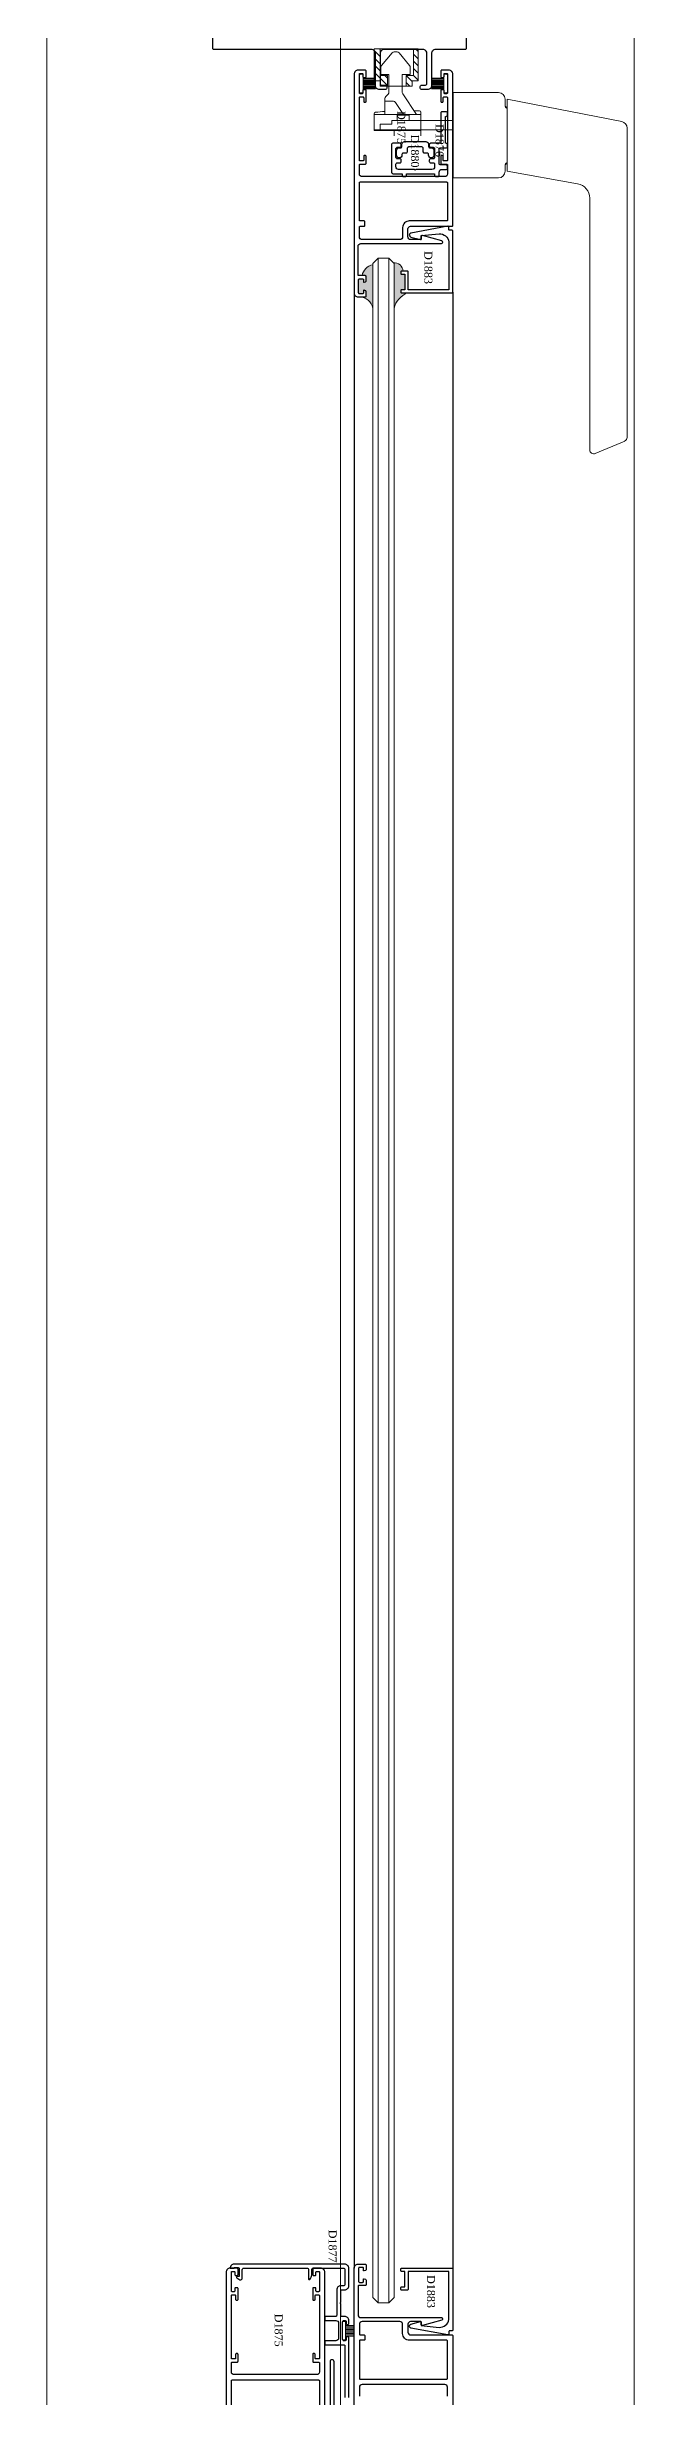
# Model space of a CAD drawing. Header units: millimetres. Extents: x 1336014 to 2939047, y -333549 to -60566.
# Drawn here: x 1447391 to 1447611, y -115802 to -114922 of the extents above; entities that cross this region are included whole.
import ezdxf

# ---------------------------------------------------------------- set-up
doc = ezdxf.new("R2010")
doc.units = ezdxf.units.MM
doc.header["$MEASUREMENT"] = 0
doc.linetypes.add('CENTER2', pattern=[1.125, 0.75, -0.125, 0.125, -0.125])
for name, color, linetype, lineweight in [('02.Thay', 145, 'Continuous', 15), ('10.truc', 250, 'CENTER2', 20), ('DIM', 252, 'Continuous', 20), ('Khóa cửa nhôm', 56, 'Continuous', 5), ('KT KHUNG BAO', 96, 'Continuous', 9), ('kính', 54, 'Continuous', 9), ('Nhôm', 4, 'Continuous', 20), ('Nẹp nhôm', 6, 'Continuous', 9), ('Ron', 15, 'Continuous', 9)]:
    doc.layers.add(name, color=color, linetype=linetype, lineweight=lineweight)
for name, color, linetype in [('1', 4, 'Continuous'), ('Dim and mark text', 241, 'Continuous'), ('I. Hatch', 8, 'Continuous')]:
    doc.layers.add(name, color=color, linetype=linetype)
doc.styles.add('(Mark cn big5)', font='', dxfattribs={"height": 9})
doc.styles.get('(Mark cn big5)').set_extended_font_data('经典宋体繁')

# ---------------------------------------------------------------- blocks, each defined once
blk = doc.blocks.new('ron cửa trượt xingfa 95')
for p, q in [((-2.05, 1.41), (-2.05, 6)), ((-1.65, 1.41), (-1.65, 6)), ((-1.25, 1.41), (-1.25, 6)), ((-0.85, 1.41), (-0.85, 6)), ((-0.45, 1.41), (-0.45, 6)), ((-0.05, 1.41), (-0.05, 6)), ((0.35, 1.41), (0.35, 6)), ((0.75, 1.41), (0.75, 6)), ((1.15, 1.41), (1.15, 6)), ((1.55, 1.41), (1.55, 6)), ((1.95, 1.41), (1.95, 6))]:
    blk.add_line(p, q)
blk.add_lwpolyline([(3.14, 0.01), (-3.23, 0.01, -0.414214), (-3.53, 0.31), (-3.53, 1.11, -0.414214), (-3.23, 1.41), (3.14, 1.41, -0.414214), (3.44, 1.11), (3.44, 0.31, -0.414214)], format="xyb", close=True)
blk = doc.blocks.new('Long nheo cánh cửa lùa SC95')
for p, q in [((-1.98, -1.1), (-1.98, -4.1)), ((-1.48, -1.1), (-1.48, -4.1)), ((-0.98, -1.1), (-0.98, -4.1)), ((-0.48, -1.1), (-0.48, -4.1)), ((0.02, -1.1), (0.02, -4.1)), ((0.52, -1.1), (0.52, -4.1)), ((1.02, -1.1), (1.02, -4.1)), ((1.52, -1.1), (1.52, -4.1)), ((2.02, -1.1), (2.02, -4.1))]:
    blk.add_line(p, q)
blk.add_lwpolyline([(3.47, 0), (3.47, -1.1), (-3.47, -1.1), (-3.47, 0)], close=True)
blk = doc.blocks.new('tay nam khoa cua truot xingfa 95')
at = {"linetype": 'Continuous'}
h = blk.add_hatch(dxfattribs=at)
h.set_pattern_fill('ANSI31', color=28, scale=0.6, style=0)
h.set_pattern_definition([(45, (-5592.2417, 6701.1846), (-1.3470384, 1.3470384), [])])
h.paths.add_polyline_path([(-22.34, -35.1), (-22.34, -37.85), (-18.34, -37.85), (-18.34, -35.6), (-20.34, -35.6), (-20.34, -33.35), (-32.34, -33.35), (-32.34, -35.1)])
h.paths.add_polyline_path([(-20.34, -49.85), (-20.34, -47.6), (-18.34, -47.6), (-18.34, -44.85), (-22.34, -44.85), (-22.34, -47.6), (-32.34, -47.6), (-32.34, -49.85)])
for p, q in [((113.26, 45), (-2.69, 45)), ((119.31, 33.09), (114.65, 44.09)), ((-5.15, 42.98), (-13.5, 0)), ((13.5, 0), (18.16, 26.46)), ((117.93, 31), (23.58, 31)), ((-13.5, 0), (13.5, 0)), ((13.25, 0), (-13.25, 0)), ((-10.03, 0), (10.43, 0)), ((10.43, 0), (13.5, 0)), ((-16, -20.2), (-16, -3.2)), ((-13.5, -0.7), (-11.5, -0.7)), ((11.5, -0.7), (13.5, -0.7)), ((16, -20.2), (16, -3.2)), ((-5.46, -43.2), (-5.46, -20.2)), ((-1.96, -47.5), (-1.96, -20.2)), ((-15.46, -39.1), (-7.71, -33.93)), ((-8.63, -32.27), (0.21, -32.27)), ((-7.71, -49.77), (-7.71, -32.27)), ((-4.3, -32.27), (0.25, -32.27)), ((-1.71, -49.77), (-1.71, -32.27)), ((-31.21, -41.23), (-31.21, -42.3)), ((-30.85, -40.47), (-26.13, -36.5)), ((-30.85, -43.07), (-26.13, -47.03)), ((-25.48, -36.27), (-22.71, -36.27)), ((-22.71, -39.27), (-22.71, -36.27)), ((-22.71, -39.27), (-16.01, -39.27)), ((-12.71, -42.61), (-12.71, -45.77)), ((-7.71, -38.74), (-12.26, -41.78)), ((-5.46, -36.7), (-7.46, -36.7)), ((-7.46, -41.2), (-7.46, -36.7)), ((-5.46, -41.2), (-7.46, -41.2)), ((-5.46, -40.33), (-5.46, -43.2)), ((-5.46, -43.2), (-5.46, -41.2)), ((-4.16, -43.2), (-5.46, -43.2)), ((-4.16, -47.5), (-4.16, -43.2)), ((-1.96, -36.03), (-1.96, -49.77)), ((-1.71, -42.27), (-1.71, -44.77)), ((-1.71, -42.27), (0.25, -42.27)), ((-22.71, -47.27), (-25.48, -47.27)), ((-22.71, -47.27), (-22.71, -44.27)), ((-22.71, -44.27), (-16.12, -44.27)), ((-14.5, -45.47), (-15.42, -44.56)), ((-13.8, -45.77), (-7.71, -45.77)), ((-1.71, -49.77), (-8.11, -49.77)), ((-1.96, -47.5), (-4.16, -47.5))]:
    blk.add_line(p, q, dxfattribs=at)
blk.add_line((-16, -20.2), (16, -20.2))
at = {"color": 28, "linetype": 'Continuous'}
for p, q in [((-20.34, -33.35), (-32.34, -33.35)), ((-32.34, -49.85), (-32.34, -33.35)), ((-22.34, -35.1), (-32.34, -35.1)), ((-22.34, -35.1), (-22.34, -37.85)), ((-20.34, -35.6), (-20.34, -33.35)), ((-18.34, -37.85), (-22.34, -37.85)), ((-18.34, -35.6), (-20.34, -35.6)), ((-18.34, -35.6), (-18.34, -47.6)), ((-22.34, -47.6), (-32.34, -47.6)), ((-32.34, -49.85), (-20.34, -49.85)), ((-22.34, -44.85), (-22.34, -47.6)), ((-18.34, -44.85), (-22.34, -44.85)), ((-20.34, -47.6), (-20.34, -49.85)), ((-20.34, -47.6), (-18.34, -47.6))]:
    blk.add_line(p, q, dxfattribs=at)
at = {"linetype": 'Continuous'}
for centre, radius, start, end in [((-2.69, 42.5), 2.5, 90, 169), ((113.26, 43.5), 1.5, 23, 89.99936), ((23.58, 25.5), 5.5, 90.00003, 170), ((117.93, 32.5), 1.5, 269.99984, 23), ((-11.5, 0.8), 1.5, 270, 327.76905), ((-11.3, 0.8), 1.5, 270, 327.76905), ((11.5, 0.8), 1.5, 212.23095, 270), ((11.7, 0.8), 1.5, 212.23095, 270), ((-13.5, -3.2), 2.5, 90, 180), ((13.5, -3.2), 2.5, 0, 90), ((110.79, -37.27), 120, 177.84191, 178.87853), ((-8.63, -32.77), 0.5, 90, 177.84191), ((-30.21, -41.23), 1, 130, 180), ((-30.21, -42.3), 1, 180, 230), ((-25.48, -37.27), 1, 90, 130), ((-16.01, -38.27), 1, 270, 303.69007), ((-11.71, -42.61), 1, 123.69007, 180), ((-25.48, -46.27), 1, 230, 270), ((-16.12, -45.27), 1, 45, 90), ((-13.8, -44.77), 1, 225, 270), ((110.79, -37.27), 120, 184.06185, 185.76326), ((-8.11, -49.27), 0.5, 185.76326, 270)]:
    blk.add_arc(centre, radius, start, end, dxfattribs=at)
blk = doc.blocks.new('\xadqerqw')
at = {"layer": 'KT KHUNG BAO'}
for points in [[(478570.91, -42590.1), (478570.91, -42573.83, 0.317646), (478566.91, -42577.89), (478568.11, -42577.89, -0.414214), (478568.41, -42578.19), (478568.41, -42579.95, -0.339454), (478568.19, -42580.24), (478567.67, -42580.38, -0.493145), (478567.41, -42580.19), (478567.41, -42579.39, 0.414214), (478567.11, -42579.09), (478565.91, -42579.09, 0.414214), (478565.61, -42579.39), (478565.61, -42584.39, 0.414214), (478565.91, -42584.69), (478567.11, -42584.69, 0.414214), (478567.41, -42584.39), (478567.41, -42583.59, -0.493145), (478567.67, -42583.39), (478568.19, -42583.53, -0.339454), (478568.41, -42583.82), (478568.41, -42585.59, -0.414214), (478568.11, -42585.89), (478565.95, -42585.89, -0.367208)], [(478583.84, -42584.38), (478581.71, -42584.38, -0.414214), (478581.41, -42584.08), (478581.41, -42583.48, -0.414214), (478581.71, -42583.18), (478582.96, -42583.18), (478582.96, -42577.38), (478581.71, -42577.38, -0.414214), (478581.41, -42577.08), (478581.41, -42576.48, -0.414214), (478581.71, -42576.18), (478582.3, -42576.18, 0.424996), (478578.67, -42573.14), (478578.91, -42573.39), (478578.91, -42590.1, -0.234607)]]:
    blk.add_hatch(color=256, dxfattribs=at).paths.add_polyline_path(points)
at = {"layer": '1'}
for points in [[(478583.61, -42539.79), (478594.11, -42539.79), (478594.11, -42540.29, 0.414214), (478594.61, -42540.79), (478595.31, -42540.79, 0.414214), (478595.81, -42540.29), (478595.81, -42539.09, -0.414214), (478596.81, -42538.09), (478598.41, -42538.09, 0.414214), (478598.91, -42537.59), (478598.91, -42536.89, 0.414214), (478598.41, -42536.39), (478596.31, -42536.39, -0.414214), (478595.81, -42535.89), (478595.81, -42530.49, -0.414214), (478596.31, -42529.99), (478598.41, -42529.99, 0.414214), (478598.91, -42529.49), (478598.91, -42528.79, 0.414214), (478598.41, -42528.29), (478598.11, -42528.29), (478598.11, -42518.19), (478598.41, -42518.19, 0.414214), (478598.91, -42517.69), (478598.91, -42516.99, 0.414214), (478598.41, -42516.49), (478596.91, -42516.49, 0.414214), (478596.41, -42516.99), (478596.41, -42527.79, -0.414214), (478595.91, -42528.29), (478592.61, -42528.29, 0.414214), (478592.11, -42528.79), (478592.11, -42529.29, 0.414214), (478592.61, -42529.79), (478593.61, -42529.79, -0.414214), (478594.11, -42530.29), (478594.11, -42533.59, -0.414214), (478593.61, -42534.09), (478592.61, -42534.09, 0.414214), (478592.11, -42534.59), (478592.11, -42535.09, 0.414214), (478592.61, -42535.59), (478593.61, -42535.59, -0.414214), (478594.11, -42536.09), (478594.11, -42537.09, -0.414214), (478593.11, -42538.09), (478587.15, -42538.09), (478586.85, -42538.39), (478586.55, -42538.09), (478580.61, -42538.09, -0.414214), (478579.61, -42537.09), (478579.61, -42536.09, -0.414214), (478580.11, -42535.59), (478581.11, -42535.59, 0.414214), (478581.61, -42535.09), (478581.61, -42534.59, 0.414214), (478581.11, -42534.09), (478580.11, -42534.09, -0.414214), (478579.61, -42533.59), (478579.61, -42530.29, -0.414214), (478580.11, -42529.79), (478581.11, -42529.79, 0.414214), (478581.61, -42529.29), (478581.61, -42528.79, 0.414214), (478581.11, -42528.29), (478578.41, -42528.29, 0.414214), (478577.91, -42528.79), (478577.91, -42538.79, 0.414214), (478578.91, -42539.79), (478581.91, -42539.79), (478581.91, -42540.29, 0.414214), (478582.41, -42540.79), (478583.11, -42540.79, 0.414214), (478583.61, -42540.29)], [(478591.83, -42528.67), (478591.83, -42529.47, 0.414214), (478592.33, -42529.97), (478592.83, -42529.97, -0.414214), (478593.83, -42530.97), (478593.83, -42532.77, -0.414214), (478592.83, -42533.77, -0.414214), (478591.83, -42532.77), (478591.83, -42532.47, 0.414214), (478591.33, -42531.97), (478590.33, -42531.97, -0.414214), (478589.83, -42531.47), (478589.83, -42530.17, 0.414214), (478589.33, -42529.67), (478587.13, -42529.67), (478586.83, -42529.37), (478586.53, -42529.67), (478584.33, -42529.67, 0.414214), (478583.83, -42530.17), (478583.83, -42531.47, -0.414214), (478583.33, -42531.97), (478582.33, -42531.97, 0.414214), (478581.83, -42532.47), (478581.83, -42532.77, -0.414214), (478580.83, -42533.77, -0.414214), (478579.83, -42532.77), (478579.83, -42530.97, -0.414214), (478580.83, -42529.97), (478581.33, -42529.97, 0.414214), (478581.83, -42529.47), (478581.83, -42528.67, -0.414214), (478582.83, -42527.67), (478590.83, -42527.67, -0.414214)]]:
    blk.add_lwpolyline(points, format="xyb", close=True, dxfattribs=at)
at = {"layer": 'DIM', "ltscale": 0.15}
for centre, radius, start, end in [((478571.78, -42578.69), 4.93, 100.14573, 170.63469), ((478579.02, -42576.41), 3.29, 4.01455, 96.11583), ((478565.95, -42590.92), 5.03, 9.33848, 89.99302)]:
    blk.add_arc(centre, radius, start, end, dxfattribs=at)
at = {"layer": 'I. Hatch', "ltscale": 0.15}
for p, q in [((478563.91, -42584.39), (478563.91, -43324.83)), ((478600.91, -42584.08), (478600.91, -43325.14))]:
    blk.add_line(p, q, dxfattribs=at)
at = {"layer": 'KT KHUNG BAO'}
blk.add_arc((478587.14, -42592.2), 8.49, 112.84147, 165.65435, dxfattribs=at)
at = {"layer": 'kính'}
for points in [[(478576.91, -43337.81), (478578.91, -43335.81), (478578.91, -42573.36), (478576.91, -42571.36), (478572.91, -42571.36), (478570.91, -42573.36), (478570.91, -43335.81), (478572.91, -43337.81)], [(478572.91, -43337.81), (478572.91, -42571.36), (478576.91, -42571.36), (478576.91, -43337.81)]]:
    blk.add_lwpolyline(points, close=True, dxfattribs=at)
at = {"layer": 'Nhôm', "lineweight": 25}
for points in [[(478605.93, -42476.14), (478605.93, -42492.64, -0.414214), (478605.43, -42493.14), (478594.43, -42493.14, 0.414214), (478592.93, -42494.64), (478592.93, -42506.64, -0.414214), (478591.43, -42508.14), (478591.23, -42508.14), (478589.23, -42508.14, -0.414214), (478588.73, -42507.64), (478588.73, -42506.94, -0.414214), (478589.23, -42506.44), (478590.73, -42506.44, 0.414214), (478591.23, -42505.94), (478591.23, -42494.64, 0.414214), (478589.73, -42493.14), (478575.13, -42493.14, 0.414214), (478573.63, -42494.64), (478573.63, -42505.94, 0.414214), (478574.13, -42506.44), (478575.63, -42506.44, -0.414214), (478576.13, -42506.94), (478576.13, -42507.64, -0.414214), (478575.63, -42508.14), (478573.63, -42508.14), (478573.43, -42508.14, -0.414214), (478571.93, -42506.64), (478571.93, -42494.64, 0.414214), (478570.43, -42493.14), (478511.43, -42493.14, -0.414214), (478510.93, -42492.64), (478510.93, -42476.14, -0.414214)], [(478598.91, -43372.83), (478598.91, -43369.43, 0.414214), (478597.91, -43368.43), (478566.91, -43368.43, 0.414214), (478565.91, -43369.43), (478565.91, -43372.83, 0.414214)], [(478563.91, -43406.83), (478563.91, -43324.83, -0.414214), (478565.41, -43323.33), (478568.11, -43323.33, -0.414214), (478568.41, -43323.63), (478568.41, -43325.4, -0.339454), (478568.19, -43325.69), (478567.67, -43325.83, -0.493145), (478567.41, -43325.63), (478567.41, -43324.83, 0.414214), (478567.11, -43324.53), (478565.91, -43324.53, 0.414214), (478565.61, -43324.83), (478565.61, -43329.83, 0.414214), (478565.91, -43330.13), (478567.11, -43330.13, 0.414214), (478567.41, -43329.83), (478567.41, -43329.03, -0.493145), (478567.67, -43328.84), (478568.19, -43328.98, -0.339454), (478568.41, -43329.27), (478568.41, -43331.03, -0.414214), (478568.11, -43331.33), (478565.71, -43331.33, 0.414214), (478565.41, -43331.63), (478565.41, -43342.33, 0.414214), (478566.41, -43343.33), (478596.61, -43343.33, -0.873366), (478596.75, -43344.31), (478589.49, -43346.32, -0.49569), (478589.11, -43346.03), (478589.11, -43345.13, 0.414214), (478588.81, -43344.83), (478585.11, -43344.83, 0.414214), (478584.11, -43345.83), (478584.11, -43348.83, 0.414214), (478585.11, -43349.83), (478600.61, -43349.83, -0.414214), (478600.91, -43350.13), (478600.91, -43406.83, -0.414214)], [(478552.92, -43383.02), (478552.92, -43326.33, 0.414214), (478551.42, -43324.83), (478548.72, -43324.83, 0.414214), (478548.42, -43325.13), (478548.42, -43327.23, 0.414214), (478548.72, -43327.53), (478549.32, -43327.53, 0.414214), (478549.62, -43327.23), (478549.62, -43326.33, -0.414214), (478549.92, -43326.03), (478550.62, -43326.03, -0.414214), (478550.92, -43326.33), (478550.92, -43333.33, -0.414214), (478550.62, -43333.63), (478549.92, -43333.63, -0.414214), (478549.62, -43333.33), (478549.62, -43332.43, 0.414214), (478549.32, -43332.13), (478548.72, -43332.13, 0.414214), (478548.42, -43332.43), (478548.42, -43334.83), (478548.42, -43336.53, 0.414214), (478548.72, -43336.83), (478549.02, -43336.83, 0.414214), (478549.32, -43336.53), (478549.32, -43335.13, -0.414214), (478549.62, -43334.83), (478550.62, -43334.83, -0.414214), (478550.92, -43335.13), (478550.92, -43358.53, -0.414214), (478550.62, -43358.83), (478549.62, -43358.83, -0.414214), (478549.32, -43358.53), (478549.32, -43357.13, 0.414214), (478549.02, -43356.83), (478548.72, -43356.83, 0.414214), (478548.42, -43357.13), (478548.42, -43359.73, 0.414214), (478548.72, -43360.03), (478550.62, -43360.03, -0.414214), (478550.92, -43360.33), (478550.92, -43363.73, -0.414214), (478549.92, -43364.73), (478518.92, -43364.73, -0.414214), (478517.92, -43363.73), (478517.92, -43360.33, -0.414214), (478518.22, -43360.03), (478520.12, -43360.03, 0.414214), (478520.42, -43359.73), (478520.42, -43357.13, 0.414214), (478520.12, -43356.83), (478519.82, -43356.83, 0.414214), (478519.52, -43357.13), (478519.52, -43358.53, -0.414214), (478519.22, -43358.83), (478518.22, -43358.83, -0.414214), (478517.92, -43358.53), (478517.92, -43335.13, -0.414214), (478518.22, -43334.83), (478519.22, -43334.83, -0.414214), (478519.52, -43335.13), (478519.52, -43336.53, 0.414214), (478519.82, -43336.83), (478520.12, -43336.83, 0.414214), (478520.42, -43336.53), (478520.42, -43334.83), (478520.42, -43332.43, 0.414214), (478520.12, -43332.13), (478519.52, -43332.13, 0.414214), (478519.22, -43332.43), (478519.22, -43333.33, -0.414214), (478518.92, -43333.63), (478518.22, -43333.63, -0.414214), (478517.92, -43333.33), (478517.92, -43326.33, -0.414214), (478518.22, -43326.03), (478518.92, -43326.03, -0.414214), (478519.22, -43326.33), (478519.22, -43327.23, 0.414214), (478519.52, -43327.53), (478520.12, -43327.53, 0.414214), (478520.42, -43327.23), (478520.42, -43325.13, 0.414214), (478520.12, -43324.83), (478517.42, -43324.83, 0.414214), (478515.92, -43326.33), (478515.92, -43408.32, 0.414214)]]:
    blk.add_lwpolyline(points, format="xyb", dxfattribs=at)
for points in [[(478568.41, -42578.19, 0.414214), (478568.11, -42577.89), (478565.71, -42577.89, -0.414214), (478565.41, -42577.59), (478565.41, -42566.89, -0.414214), (478566.41, -42565.89), (478596.61, -42565.89, 0.873366), (478596.75, -42564.9), (478589.49, -42562.9, 0.49569), (478589.11, -42563.19), (478589.11, -42564.09, -0.414214), (478588.81, -42564.39), (478585.11, -42564.39, -0.414214), (478584.11, -42563.39), (478584.11, -42560.39, -0.414214), (478585.11, -42559.39), (478600.61, -42559.39, 0.414214), (478600.91, -42559.09), (478600.91, -42502.39, 0.414214), (478599.41, -42500.89), (478596.71, -42500.89, 0.414214), (478596.41, -42501.19), (478596.41, -42503.29, 0.414214), (478596.71, -42503.59), (478597.31, -42503.59, 0.414214), (478597.61, -42503.29), (478597.61, -42502.39, -0.414214), (478597.91, -42502.09), (478598.61, -42502.09, -0.414214), (478598.91, -42502.39), (478598.91, -42509.39, -0.414214), (478598.61, -42509.69), (478597.91, -42509.69, -0.414214), (478597.61, -42509.39), (478597.61, -42508.49, 0.414214), (478597.31, -42508.19), (478596.71, -42508.19, 0.414214), (478596.41, -42508.49), (478596.41, -42510.89), (478596.41, -42512.59, 0.414214), (478596.71, -42512.89), (478597.01, -42512.89, 0.414214), (478597.31, -42512.59), (478597.31, -42511.19, -0.414214), (478597.61, -42510.89), (478598.61, -42510.89, -0.414214), (478598.91, -42511.19), (478598.91, -42534.59, -0.414214), (478598.61, -42534.89), (478597.61, -42534.89, -0.414214), (478597.31, -42534.59), (478597.31, -42533.19, 0.414214), (478597.01, -42532.89), (478596.71, -42532.89, 0.414214), (478596.41, -42533.19), (478596.41, -42535.79, 0.414214), (478596.71, -42536.09), (478598.61, -42536.09, -0.414214), (478598.91, -42536.39), (478598.91, -42539.79, -0.414214), (478597.91, -42540.79), (478566.91, -42540.79, -0.414214), (478565.91, -42539.79), (478565.91, -42536.39, -0.414214), (478566.21, -42536.09), (478568.11, -42536.09, 0.414214), (478568.41, -42535.79), (478568.41, -42533.19, 0.414214), (478568.11, -42532.89), (478567.81, -42532.89, 0.414214), (478567.51, -42533.19), (478567.51, -42534.59, -0.414214), (478567.21, -42534.89), (478566.21, -42534.89, -0.414214), (478565.91, -42534.59), (478565.91, -42511.19, -0.414214), (478566.21, -42510.89), (478567.21, -42510.89, -0.414214), (478567.51, -42511.19), (478567.51, -42512.59, 0.414214), (478567.81, -42512.89), (478568.11, -42512.89, 0.414214), (478568.41, -42512.59), (478568.41, -42510.89), (478568.41, -42508.49, 0.414214), (478568.11, -42508.19), (478567.51, -42508.19, 0.414214), (478567.21, -42508.49), (478567.21, -42509.39, -0.414214), (478566.91, -42509.69), (478566.21, -42509.69, -0.414214), (478565.91, -42509.39), (478565.91, -42502.39, -0.414214), (478566.21, -42502.09), (478566.91, -42502.09, -0.414214), (478567.21, -42502.39), (478567.21, -42503.29, 0.414214), (478567.51, -42503.59), (478568.11, -42503.59, 0.414214), (478568.41, -42503.29), (478568.41, -42501.19, 0.414214), (478568.11, -42500.89), (478565.41, -42500.89, 0.414214), (478563.91, -42502.39), (478563.91, -42584.39, 0.414214), (478565.41, -42585.89), (478568.11, -42585.89, 0.414214), (478568.41, -42585.59), (478568.41, -42583.82, 0.339454), (478568.19, -42583.53), (478567.67, -42583.39, 0.493145), (478567.41, -42583.59), (478567.41, -42584.39, -0.414214), (478567.11, -42584.69), (478565.91, -42584.69, -0.414214), (478565.61, -42584.39), (478565.61, -42579.39, -0.414214), (478565.91, -42579.09), (478567.11, -42579.09, -0.414214), (478567.41, -42579.39), (478567.41, -42580.19, 0.493145), (478567.67, -42580.38), (478568.19, -42580.24, 0.339454), (478568.41, -42579.95)], [(478598.91, -42543.09), (478598.91, -42557.09, -0.414214), (478598.61, -42557.39), (478584.61, -42557.39, 0.414214), (478582.11, -42559.89), (478582.11, -42563.39, -0.414214), (478581.11, -42564.39), (478566.91, -42564.39, -0.414214), (478565.91, -42563.39), (478565.91, -42559.69, -0.414214), (478566.21, -42559.39), (478567.61, -42559.39, 0.414214), (478567.91, -42559.09), (478567.91, -42557.69, 0.414214), (478567.61, -42557.39), (478566.21, -42557.39, -0.414214), (478565.91, -42557.09), (478565.91, -42543.09, -0.414214), (478566.21, -42542.79), (478598.61, -42542.79, -0.414214)], [(478598.91, -43366.13), (478598.91, -43352.13, 0.414214), (478598.61, -43351.83), (478584.61, -43351.83, -0.414214), (478582.11, -43349.33), (478582.11, -43345.83, 0.414214), (478581.11, -43344.83), (478566.91, -43344.83, 0.414214), (478565.91, -43345.83), (478565.91, -43349.53, 0.414214), (478566.21, -43349.83), (478567.61, -43349.83, -0.414214), (478567.91, -43350.13), (478567.91, -43351.53, -0.414214), (478567.61, -43351.83), (478566.21, -43351.83, 0.414214), (478565.91, -43352.13), (478565.91, -43366.13, 0.414214), (478566.21, -43366.43), (478598.61, -43366.43, 0.414214)], [(478550.92, -43367.03), (478550.92, -43381.02, -0.414214), (478550.62, -43381.32), (478536.62, -43381.32, 0.414214), (478534.12, -43383.82), (478534.12, -43387.32, -0.414214), (478533.12, -43388.32), (478518.92, -43388.32, -0.414214), (478517.92, -43387.32), (478517.92, -43383.62, -0.414214), (478518.22, -43383.32), (478519.62, -43383.32, 0.414214), (478519.92, -43383.02), (478519.92, -43381.62, 0.414214), (478519.62, -43381.32), (478518.22, -43381.32, -0.414214), (478517.92, -43381.02), (478517.92, -43367.03, -0.414214), (478518.22, -43366.73), (478550.62, -43366.73, -0.414214)]]:
    blk.add_lwpolyline(points, format="xyb", close=True, dxfattribs=at)
at = {"layer": 'Nẹp nhôm', "color": 6, "lineweight": 25}
for points in [[(478600.91, -42584.08), (478600.91, -42561.19, 0.414214), (478600.61, -42560.89), (478599.71, -42560.89, -0.414214), (478599.41, -42560.59), (478599.41, -42559.69, 0.467924), (478599.06, -42559.39), (478585.23, -42561.96, 0.800406), (478585.17, -42563.42), (478588.74, -42564.38, 0.493145), (478589.11, -42564.09), (478589.11, -42562.89), (478595.82, -42562.21, -0.380274), (478599.41, -42565.19), (478599.41, -42583.18), (478584.16, -42583.18), (478584.16, -42576.48, 0.414214), (478583.86, -42576.18), (478581.71, -42576.18, 0.414214), (478581.41, -42576.48), (478581.41, -42577.08, 0.414214), (478581.71, -42577.38), (478582.96, -42577.38), (478582.96, -42583.18), (478581.71, -42583.18, 0.414214), (478581.41, -42583.48), (478581.41, -42584.08, 0.414214), (478581.71, -42584.38), (478600.61, -42584.38, 0.414214)], [(478600.91, -43325.14), (478600.91, -43348.03, -0.414214), (478600.61, -43348.33), (478599.71, -43348.33, 0.414214), (478599.41, -43348.63), (478599.41, -43349.53, -0.467924), (478599.06, -43349.83), (478585.23, -43347.26, -0.800406), (478585.17, -43345.8), (478588.74, -43344.84, -0.493145), (478589.11, -43345.13), (478589.11, -43346.33), (478595.82, -43347.01, 0.380274), (478599.41, -43344.03), (478599.41, -43326.04), (478584.16, -43326.04), (478584.16, -43332.74, -0.414214), (478583.86, -43333.04), (478581.71, -43333.04, -0.414214), (478581.41, -43332.74), (478581.41, -43332.14, -0.414214), (478581.71, -43331.84), (478582.96, -43331.84), (478582.96, -43326.04), (478581.71, -43326.04, -0.414214), (478581.41, -43325.74), (478581.41, -43325.14, -0.414214), (478581.71, -43324.84), (478600.61, -43324.84, -0.414214)]]:
    blk.add_lwpolyline(points, format="xyb", close=True, dxfattribs=at)
for points in [[(478561.92, -43373.28), (478561.92, -43351.03, 0.414214), (478561.42, -43350.53, 0.414214), (478560.92, -43351.03), (478560.92, -43351.53, -0.414214), (478560.42, -43352.03), (478560.12, -43352.03, -0.414214), (478559.62, -43351.53), (478559.62, -43344.93, -0.414214), (478560.12, -43344.43), (478560.42, -43344.43, -0.414214), (478560.92, -43344.93), (478560.92, -43345.43, 0.414214), (478561.42, -43345.93), (478561.42, -43345.93, 0.414214), (478561.92, -43345.43), (478561.92, -43344.43, 0.414214), (478560.42, -43342.93), (478559.42, -43342.93, -0.414214), (478558.92, -43342.43), (478558.92, -43338.22), (478558.62, -43337.93), (478558.92, -43337.63), (478558.92, -43333.43, -0.414214), (478559.42, -43332.93), (478560.42, -43332.93, 0.414214), (478561.92, -43331.43), (478561.92, -43324.83, 0.414214), (478560.42, -43323.33), (478518.92, -43323.33, 0.414214), (478517.42, -43324.83), (478518.92, -43324.83), (478518.92, -43324.53), (478520.32, -43324.53, -0.414214), (478520.82, -43325.03), (478520.82, -43327.93), (478520.12, -43327.93, 0.767327), (478519.97, -43328.49), (478521.08, -43329.13), (478521.52, -43329.13, 0.414214), (478522.02, -43328.63), (478522.02, -43325.33, -0.414214), (478522.52, -43324.83), (478546.32, -43324.83, -0.414214), (478546.82, -43325.33), (478546.82, -43328.83, 0.678695), (478547.34, -43329.03, 0.191401), (478548.02, -43327.32), (478548.02, -43325.33, -0.414214), (478548.52, -43324.83), (478559.92, -43324.83, -0.414214), (478560.42, -43325.33), (478560.42, -43330.93, -0.414214), (478559.92, -43331.43), (478558.92, -43331.43, 0.414214), (478557.42, -43332.93), (478557.42, -43342.43, -0.414214), (478556.92, -43342.93), (478553.42, -43342.93, 0.414214), (478552.92, -43343.43), (478552.92, -43343.93, 0.414214), (478553.42, -43344.43), (478557.12, -43344.43, -0.414214), (478558.12, -43345.43), (478558.12, -43351.03, -0.414214), (478557.12, -43352.03), (478553.42, -43352.03, 0.414214), (478552.92, -43352.53), (478552.92, -43353.23, 0.414214), (478553.22, -43353.53), (478560.12, -43353.53, -0.414214), (478560.42, -43353.83), (478560.42, -43373.28, 0.413937)], [(478556.41, -43379.33), (478556.41, -43359.88, 0.413937), (478555.66, -43359.13, 0.413937), (478554.91, -43359.88), (478554.91, -43382.13, 0.414214)]]:
    blk.add_lwpolyline(points, format="xyb", dxfattribs=at)
at = {"layer": 'DIM', "xscale": -1, "rotation": 90}
blk.add_blockref('Long nheo cánh cửa lùa SC95', (478559.62, -43348.23), dxfattribs=at)
at = {"layer": 'Khóa cửa nhôm', "rotation": 270}
blk.add_blockref('tay nam khoa cua truot xingfa 95', (478621.23, -42525.26), dxfattribs=at)
at = {"layer": 'Ron', "xscale": -1, "rotation": 270}
blk.add_blockref('ron cửa trượt xingfa 95', (478565.92, -42505.84), dxfattribs=at)
at = {"layer": 'Ron', "rotation": 90}
blk.add_blockref('ron cửa trượt xingfa 95', (478598.92, -42505.84), dxfattribs=at)
at = {"layer": 'Dim and mark text', "char_height": 3, "attachment_point": 4, "rotation": 270, "style": '(Mark cn big5)'}
for s, insert in [('{\\fVNI-Franko|b0|i0|c0|p2; \\fVNI-Times|b0|i0|c0|p2;D1875}', (478581.63, -42515.09)), ('{\\fVNI-Franko|b0|i0|c0|p2; \\fVNI-Times|b0|i0|c0|p2;D1876}', (478595.94, -42519.97)), ('{\\fVNI-Franko|b0|i0|c0|p2; \\fVNI-Times|b0|i0|c0|p2;D1880}', (478586.71, -42523.91)), ('{\\fVNI-Franko|b0|i0|c0|p2; \\fVNI-Times|b0|i0|c0|p2;D1883}', (478591.72, -42567.59)), ('{\\fVNI-Franko|b0|i0|c0|p2; \\fVNI-Times|b0|i0|c0|p2;D1877}', (478555.86, -43309.29)), ('{\\fVNI-Franko|b0|i0|c0|p2; \\fVNI-Times|b0|i0|c0|p2;D1883}', (478592.72, -43326.29)), ('{\\fVNI-Franko|b0|i0|c0|p2; \\fVNI-Times|b0|i0|c0|p2;D1875}', (478535.63, -43340.79))]:
    blk.add_mtext(s, dxfattribs=dict(at, insert=insert))

msp = doc.modelspace()

# ---------------------------------------------------------------- linework, layer by layer
at = {"layer": '02.Thay'}
msp.add_lwpolyline([(1447391.08, -114896.82), (1447611.08, -114896.82), (1447611.08, -116697.18), (1447391.08, -116697.18)], close=True, dxfattribs=at)
at = {"layer": '10.truc'}
msp.add_line((1447501.08, -112043.16), (1447501.08, -129023), dxfattribs=at)

# ---------------------------------------------------------------- block references
at = {"layer": '02.Thay'}
msp.add_blockref('\xadqerqw', (968942.26, -72429.68), dxfattribs=at)

doc.saveas('drawing.dxf')
